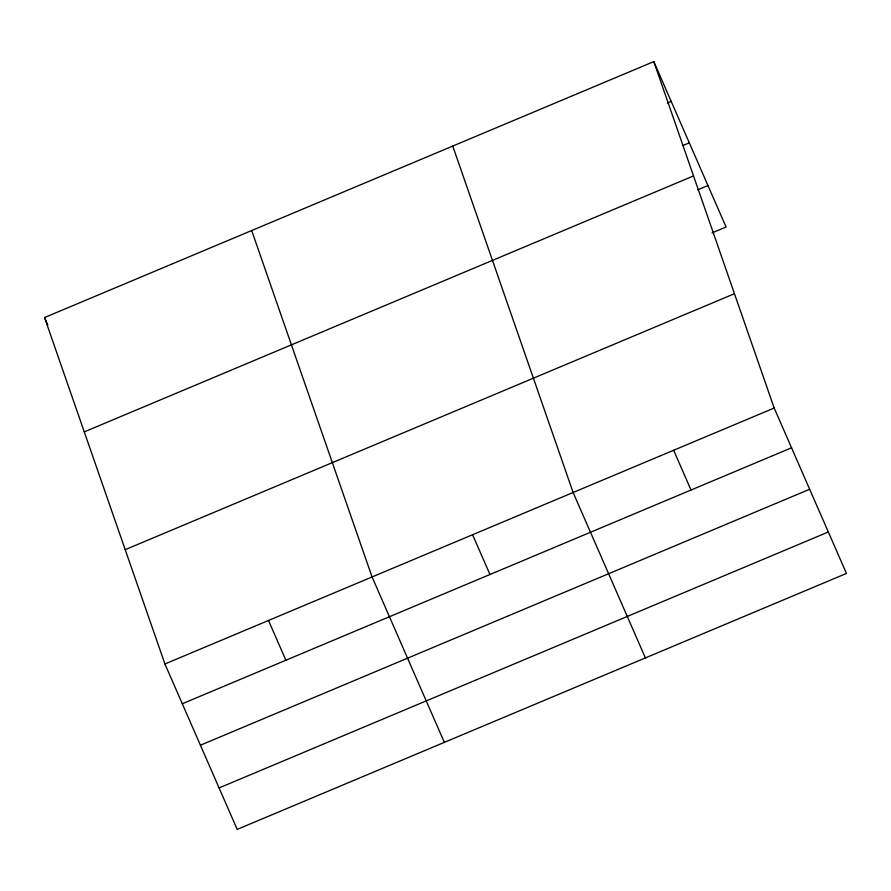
<?xml version="1.0" encoding="UTF-8"?>
<svg xmlns="http://www.w3.org/2000/svg" width="891" height="891" viewBox="0 0 891 891"><rect width="100%" height="100%" fill="white"/><g stroke="black" fill="none" stroke-linecap="round" stroke-linejoin="round"><path stroke-width="1.34" d="M653.805 61.602L774.179 408.033L846.45 573.448L237.195 829.398L164.924 663.984L44.55 317.552L653.805 61.602L726.076 227.016L712.076 232.896M667.359 102.966L671.179 101.362M682.929 145.5L689.289 142.827M84.277 431.879L693.532 175.928M697.776 189.828L707.955 185.551M125.208 549.669L734.462 293.707M164.924 663.984L774.179 408.033M182.299 703.756L791.553 447.794M200.419 745.21L809.674 489.259M219.075 787.934L828.34 531.983M673.652 450.267L691.026 490.028M645.396 657.914L573.125 492.5L452.751 146.068M472.598 534.734L489.972 574.495M444.342 742.37L372.07 576.967L251.696 230.535M268.503 620.47L285.877 660.242M44.55 317.552L47.802 325.015"/></g></svg>
